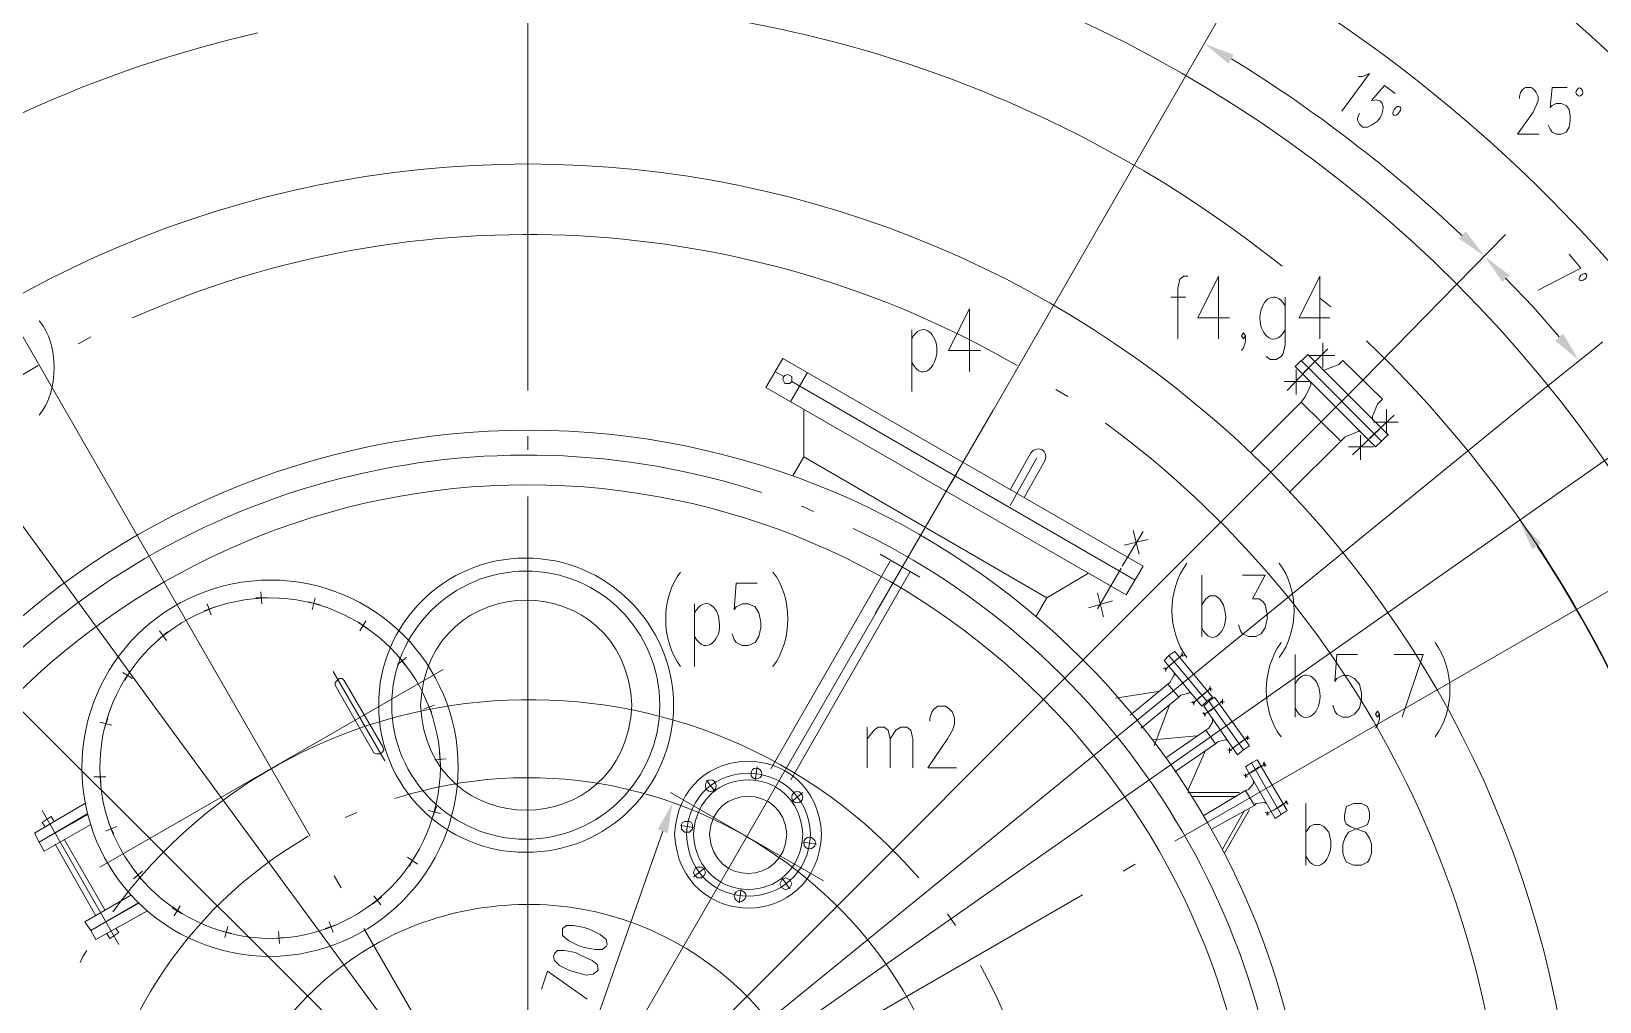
# Model space of a CAD drawing. Header units: millimetres. Extents: x 0 to 1648, y 27 to 2331.
# Drawn here: x 316.4 to 600.8, y 369.5 to 545.4 of the extents above; entities that cross this region are included whole.
import ezdxf

# ---------------------------------------------------------------- set-up
doc = ezdxf.new("R2010")
doc.units = ezdxf.units.MM
doc.layers.add('1', color=7, linetype='Continuous')

msp = doc.modelspace()

# ---------------------------------------------------------------- hatches: boundary and pattern name
h = msp.add_hatch(color=0)
h.dxf.hatch_style = 2
h.paths.add_polyline_path([(533.52, 539.511732), (534.42, 541.131732), (529.2, 543.111732)])
h = msp.add_hatch(color=0)
h.dxf.hatch_style = 2
h.paths.add_polyline_path([(576.54, 509.091732), (575.28, 507.831732), (579.96, 504.591732)])
h = msp.add_hatch(color=0)
h.dxf.hatch_style = 2
h.paths.add_polyline_path([(583.2, 499.911732), (584.46, 501.171732), (579.96, 504.591732)])
h = msp.add_hatch(color=0)
h.dxf.hatch_style = 2
h.paths.add_polyline_path([(594.18, 490.551732), (592.74, 489.291732), (597.06, 485.691732)])
h = msp.add_hatch(color=0)
h.dxf.hatch_style = 2
h.paths.add_polyline_path([(588.6, 451.491732), (590.22, 452.571732), (586.26, 456.711732)])
h = msp.add_hatch(color=0)
h.dxf.hatch_style = 2
h.paths.add_polyline_path([(430.02, 400.731732), (431.82, 400.011732), (432.72, 405.591732)])

# ---------------------------------------------------------------- linework, layer by layer
at = {"layer": '1', "color": 0, "lineweight": 5}
for points in [[(406.44, 610.071732), (406.44, 480.291732)], [(488.34, 472.371732), (532.62, 549.231732)], [(406.44, 330.711732), (340.02, 421.251732), (315.18, 455.271732), (248.76, 545.991732)], [(557.1, 537.171732), (557.82, 537.171732), (559.08, 537.711732), (554.04, 530.871732)], [(586.26, 533.211732), (586.26, 533.571732), (586.44, 534.291732), (586.8, 534.831732), (587.34, 535.191732), (588.42, 535.191732), (588.96, 534.831732), (589.32, 534.291732), (589.68, 533.571732), (589.68, 532.851732), (589.32, 531.951732), (588.78, 530.691732), (585.9, 526.731732), (589.86, 526.731732)], [(594.9, 535.191732), (592.2, 535.191732), (591.84, 531.591732), (592.2, 531.951732), (592.92, 532.311732), (593.82, 532.311732), (594.72, 531.951732), (595.26, 531.231732), (595.44, 529.971732), (595.44, 529.071732), (595.26, 527.991732), (594.72, 527.091732), (593.82, 526.731732), (592.92, 526.731732), (592.2, 527.091732), (591.84, 527.631732), (591.48, 528.351732)], [(229.5, 507.111732), (406.44, 330.711732)], [(574.92, 499.551732), (583.74, 508.551732)], [(574.92, 499.551732), (583.74, 508.551732)], [(367.02, 399.471732), (305.64, 506.031732)], [(589.68, 498.471732), (597.42, 502.431732), (595.26, 504.951732)], [(526.14, 500.991732), (525.42, 500.991732), (524.7, 500.451732), (524.34, 498.831732), (524.34, 489.651732)], [(531.72, 500.991732), (527.94, 493.431732), (533.7, 493.431732)], [(531.72, 500.991732), (531.72, 489.651732)], [(550.08, 500.991732), (546.3, 493.431732), (551.88, 493.431732)], [(550.08, 500.991732), (550.08, 489.651732)], [(593.46, 490.011732), (588.78, 495.411732), (583.74, 500.631732)], [(406.44, 330.711732), (557.82, 482.091732), (574.92, 499.551732)], [(486.54, 495.051732), (482.76, 487.491732), (488.52, 487.491732)], [(486.54, 495.051732), (486.54, 483.711732)], [(523.08, 497.211732), (525.78, 497.211732)], [(543.78, 497.211732), (543.78, 488.571732), (543.42, 486.951732), (543.06, 486.411732), (542.16, 485.871732), (541.08, 485.871732), (540.36, 486.411732)], [(552.06, 495.411732), (551.16, 496.131732), (550.08, 497.031732)], [(327.24, 490.011732), (325.26, 488.931732), (324.9, 488.751732)], [(476.1, 491.271732), (476.1, 480.111732)], [(536.58, 490.191732), (536.22, 489.651732), (535.86, 490.191732), (536.22, 490.731732), (536.58, 490.191732), (536.58, 489.111732), (536.22, 488.031732), (535.86, 487.491732)], [(546.84, 485.691732), (547.92, 486.771732)], [(551.52, 487.851732), (547.2, 483.531732)], [(547.92, 486.771732), (562.5, 472.191732)], [(552.78, 486.591732), (548.28, 486.591732)], [(550.62, 484.431732), (550.62, 488.931732)], [(591.48, 481.191732), (601.38, 489.111732)], [(452.7, 486.051732), (449.64, 480.831732)], [(452.88, 482.811732), (451.26, 483.711732)], [(514.98, 443.211732), (518.04, 448.431732), (452.7, 486.051732)], [(457.2, 483.531732), (454.14, 478.311732)], [(544.14, 480.291732), (548.82, 485.151732)], [(546.66, 485.691732), (545.58, 484.611732)], [(545.58, 484.611732), (560.16, 470.031732)], [(545.76, 479.571732), (545.76, 484.071732)], [(561.24, 471.111732), (546.66, 485.691732)], [(550.62, 484.071732), (550.8, 483.891732), (551.16, 484.071732)], [(554.22, 485.691732), (553.5, 484.971732), (551.16, 484.071732)], [(561.42, 478.671732), (554.22, 485.691732)], [(406.44, 330.531732), (591.48, 481.191732)], [(449.64, 480.831732), (514.98, 443.211732)], [(454.32, 482.271732), (454.32, 482.811732), (453.96, 482.991732), (453.6, 483.171732), (453.06, 482.991732), (452.88, 482.811732), (452.7, 482.271732), (452.88, 481.911732), (453.06, 481.551732), (453.6, 481.551732), (453.96, 481.551732), (454.32, 481.911732), (454.32, 482.271732)], [(516.6, 445.911732), (454.32, 481.911732)], [(548.1, 481.911732), (543.6, 481.911732)], [(548.46, 481.191732), (547.38, 479.031732), (546.66, 478.131732)], [(548.46, 481.191732), (548.46, 481.551732), (548.28, 481.911732)], [(504.36, 479.211732), (502.2, 480.471732)], [(537.48, 468.951732), (546.66, 478.131732)], [(553.86, 471.111732), (546.66, 478.131732)], [(561.42, 478.671732), (560.52, 477.771732), (559.62, 475.611732)], [(406.44, 330.711732), (612.72, 475.251732)], [(456.48, 468.231732), (456.48, 476.871732)], [(469.44, 439.791732), (490.86, 476.691732)], [(563.58, 475.791732), (559.08, 471.651732)], [(559.62, 475.611732), (559.62, 475.251732), (559.62, 474.891732)], [(562.14, 472.371732), (562.14, 476.871732)], [(557.46, 472.731732), (557.1, 472.911732), (556.74, 472.731732), (554.58, 471.831732), (553.86, 471.111732)], [(556.02, 468.591732), (560.88, 473.271732)], [(557.46, 467.691732), (557.46, 472.191732)], [(564.3, 474.531732), (559.8, 474.531732)], [(562.32, 472.191732), (561.24, 471.111732)], [(406.44, 472.011732), (406.44, 469.491732)], [(544.5, 461.751732), (553.86, 471.111732)], [(559.8, 470.031732), (555.3, 470.031732)], [(560.16, 470.031732), (561.24, 471.111732)], [(454.5, 464.811732), (456.48, 468.231732)], [(500.58, 442.671732), (456.48, 468.231732), (500.58, 442.671732)], [(497.7, 468.951732), (493.92, 462.291732)], [(498.78, 468.051732), (493.92, 459.411732)], [(500.22, 467.511732), (496.44, 460.851732)], [(482.94, 463.011732), (484.2, 465.171732)], [(406.44, 461.031732), (406.44, 331.431732)], [(458.28, 458.331732), (456.3, 459.231732), (456.12, 459.231732)], [(394.56, 310.011732), (478.62, 455.631732)], [(523.8, 398.571732), (624.6, 456.711732)], [(514.26, 448.431732), (518.04, 454.731732)], [(514.62, 452.211732), (518.94, 453.291732)], [(516.24, 454.911732), (517.32, 450.591732)], [(450.54, 411.711732), (472.14, 449.331732)], [(477.54, 446.451732), (470.34, 450.591732)], [(454.14, 409.731732), (475.74, 447.351732)], [(500.58, 442.671732), (508.14, 447.171732)], [(509.76, 440.691732), (514.08, 448.071732)], [(528.66, 446.811732), (528.66, 435.651732)], [(536.04, 446.811732), (540.18, 446.811732), (537.84, 442.491732), (539.1, 442.491732), (539.82, 441.951732), (540.18, 441.411732), (540.54, 439.791732), (540.54, 438.891732), (540.18, 437.271732), (539.46, 436.191732), (538.38, 435.651732), (537.12, 435.651732), (536.04, 436.191732), (535.68, 436.731732), (535.32, 437.811732)], [(358.2, 441.591732), (358.02, 443.751732)], [(448.02, 445.371732), (444.24, 445.371732), (443.88, 440.511732), (444.24, 441.051732), (445.32, 441.591732), (446.4, 441.591732), (447.66, 441.051732), (448.38, 439.971732), (448.74, 438.351732), (448.74, 437.271732), (448.38, 435.651732), (447.66, 434.571732), (446.4, 434.031732), (445.32, 434.031732), (444.24, 434.571732), (443.88, 435.111732), (443.52, 436.191732)], [(347.76, 440.331732), (349.74, 441.051732)], [(349.02, 439.611732), (348.3, 441.591732)], [(357.12, 442.671732), (359.28, 442.671732)], [(366.66, 441.951732), (368.82, 441.411732)], [(367.38, 440.511732), (367.92, 442.671732)], [(436.68, 441.591732), (436.68, 430.251732)], [(498.6, 439.251732), (500.58, 442.671732)], [(508.14, 440.871732), (512.46, 442.131732)], [(509.76, 443.571732), (510.84, 439.251732)], [(375.66, 438.351732), (377.46, 437.091732)], [(376.02, 436.731732), (377.1, 438.531732)], [(339.48, 435.111732), (341.1, 436.551732)], [(340.92, 434.931732), (339.66, 436.731732)], [(530.64, 424.671732), (523.8, 432.951732), (522.72, 432.231732)], [(525.24, 432.411732), (522.9, 430.431732)], [(525.6, 432.231732), (524.88, 432.411732)], [(525.06, 432.771732), (525.24, 432.051732)], [(545.58, 432.411732), (545.58, 421.071732)], [(556.92, 432.411732), (553.14, 432.411732), (552.78, 427.551732), (553.14, 428.091732), (554.22, 428.631732), (555.3, 428.631732), (556.38, 428.091732), (557.28, 427.011732), (557.64, 425.391732), (557.64, 424.311732), (557.28, 422.691732), (556.38, 421.611732), (555.3, 421.071732), (554.22, 421.071732), (553.14, 421.611732), (552.78, 422.151732), (552.42, 423.231732)], [(565.02, 421.071732), (568.8, 432.411732), (563.58, 432.411732)], [(328.86, 393.891732), (391.14, 429.711732)], [(333.36, 427.731732), (334.44, 429.531732)], [(382.86, 430.611732), (384.48, 431.871732)], [(383.04, 432.051732), (384.3, 430.431732)], [(522.36, 429.711732), (521.64, 429.891732)], [(522.72, 432.231732), (521.82, 431.331732)], [(521.82, 431.331732), (528.66, 423.051732)], [(522, 429.711732), (524.34, 431.691732)], [(522, 430.071732), (522.18, 429.351732)], [(529.56, 423.951732), (522.72, 432.231732)], [(334.8, 428.091732), (333, 429.171732)], [(371.16, 429.351732), (380.52, 413.151732)], [(373.14, 427.731732), (372.78, 428.091732), (372.24, 428.091732), (371.88, 427.731732), (371.52, 427.371732), (371.52, 426.831732)], [(371.52, 426.831732), (378.54, 414.591732)], [(380.16, 415.671732), (373.14, 427.731732)], [(524.52, 424.671732), (522.54, 427.011732), (515.7, 421.431732)], [(522.54, 427.011732), (522.9, 427.371732)], [(522.9, 427.371732), (523.62, 428.631732), (523.8, 428.811732), (523.62, 428.991732)], [(530.1, 426.651732), (530.28, 425.751732)], [(388.08, 423.951732), (388.98, 421.971732)], [(521.1, 425.751732), (513, 424.491732)], [(517.68, 419.091732), (524.52, 424.671732)], [(524.52, 424.671732), (524.88, 425.031732)], [(524.88, 425.031732), (526.32, 425.391732)], [(526.68, 425.391732), (526.5, 425.571732), (526.32, 425.391732)], [(527.4, 423.591732), (526.68, 423.771732)], [(527.04, 423.591732), (529.38, 425.571732)], [(527.04, 423.951732), (527.22, 423.231732)], [(530.28, 426.291732), (527.94, 424.311732)], [(528.66, 423.051732), (529.56, 423.951732)], [(529.92, 423.951732), (529.02, 423.051732)], [(530.64, 424.671732), (529.56, 423.951732)], [(530.64, 426.111732), (529.92, 426.291732)], [(529.92, 423.951732), (531, 424.671732), (537.3, 415.851732)], [(536.22, 415.131732), (529.92, 423.951732)], [(532.44, 423.951732), (530.1, 422.151732)], [(532.8, 423.771732), (532.08, 423.951732)], [(532.44, 424.311732), (532.44, 423.411732)], [(329.58, 418.731732), (330.3, 420.891732)], [(387.54, 422.511732), (389.52, 423.231732)], [(479.34, 420.351732), (479.34, 420.891732), (479.7, 421.971732), (480.06, 422.511732), (480.78, 423.051732), (482.22, 423.051732), (482.94, 422.511732), (483.48, 421.971732), (483.84, 420.891732), (483.84, 419.811732), (483.48, 418.731732), (482.58, 417.111732), (478.98, 411.891732), (484.2, 411.891732)], [(522.9, 423.411732), (520.02, 415.851732)], [(529.38, 421.431732), (528.84, 421.791732)], [(529.02, 423.051732), (535.14, 414.231732)], [(529.02, 421.971732), (529.2, 421.251732)], [(529.2, 421.611732), (531.54, 423.231732)], [(560.88, 421.611732), (560.52, 421.071732), (560.16, 421.611732), (560.52, 422.151732), (560.88, 421.611732), (560.88, 420.711732), (560.52, 419.631732), (560.16, 419.091732)], [(331.02, 419.631732), (328.86, 420.171732)], [(468, 419.271732), (468, 411.891732)], [(468, 417.111732), (469.26, 418.731732), (469.98, 419.271732), (471.06, 419.271732), (471.78, 418.731732), (472.14, 417.111732), (472.14, 411.891732)], [(472.14, 417.111732), (473.22, 418.731732), (474.12, 419.271732), (475.2, 419.271732), (475.92, 418.731732), (476.28, 417.111732), (476.28, 411.891732)], [(522.18, 413.691732), (529.38, 418.731732), (531.18, 416.211732)], [(529.38, 418.731732), (529.92, 419.091732)], [(529.92, 419.091732), (530.64, 420.171732)], [(530.64, 420.171732), (530.64, 420.531732), (530.64, 420.711732)], [(378.54, 414.591732), (379.08, 414.411732), (379.62, 414.411732), (379.98, 414.591732), (380.34, 415.131732), (380.16, 415.671732)], [(527.76, 417.651732), (519.84, 416.931732)], [(523.8, 411.171732), (531.18, 416.211732)], [(531.18, 416.211732), (531.54, 416.571732)], [(531.54, 416.571732), (532.98, 416.931732)], [(533.34, 416.751732), (533.16, 416.931732), (532.98, 416.931732)], [(533.7, 414.951732), (536.04, 416.751732)], [(533.7, 415.491732), (533.7, 414.591732)], [(537.12, 417.471732), (534.6, 415.671732)], [(537.3, 415.851732), (536.22, 415.131732)], [(537.3, 417.111732), (536.58, 417.471732)], [(536.94, 417.651732), (536.94, 416.931732)], [(389.52, 413.331732), (391.68, 413.511732)], [(390.42, 414.591732), (390.6, 412.431732)], [(529.38, 415.131732), (526.14, 407.751732)], [(534.06, 414.951732), (533.34, 415.131732)], [(535.14, 414.231732), (536.22, 415.131732)], [(537.66, 412.791732), (536.58, 412.071732)], [(540.18, 412.611732), (537.48, 410.991732)], [(537.66, 412.791732), (538.74, 413.331732)], [(543.06, 403.431732), (537.66, 412.791732)], [(538.74, 413.331732), (544.14, 404.151732)], [(540.36, 412.251732), (539.82, 412.791732)], [(540, 412.971732), (540, 412.071732)], [(329.94, 410.271732), (327.78, 410.271732)], [(329.04, 409.191732), (328.86, 411.351732)], [(440.46, 407.571732), (438.84, 409.551732)], [(447.66, 409.551732), (448.02, 412.071732)], [(536.94, 410.271732), (536.22, 410.631732)], [(536.58, 410.451732), (539.1, 412.071732)], [(536.58, 412.071732), (541.98, 402.711732)], [(536.58, 410.811732), (536.58, 410.091732)], [(538.02, 409.011732), (538.02, 409.191732), (538.02, 409.551732)], [(432.36, 407.391732), (460.08, 391.371732)], [(454.32, 405.771732), (456.3, 407.391732)], [(535.5, 407.391732), (526.14, 407.391732)], [(534.96, 406.671732), (526.86, 406.671732)], [(538.2, 405.051732), (536.58, 407.751732), (529.02, 403.251732)], [(536.58, 407.751732), (537.12, 407.931732)], [(537.12, 407.931732), (538.02, 409.011732)], [(326.16, 405.411732), (316.98, 400.011732), (317.88, 398.391732), (326.7, 403.611732)], [(332.28, 379.851732), (318.42, 404.151732)], [(388.44, 404.151732), (390.6, 403.611732)], [(389.88, 404.871732), (389.16, 402.891732)], [(530.46, 400.731732), (538.2, 405.051732)], [(536.4, 404.151732), (532.44, 397.131732)], [(537.3, 404.331732), (532.8, 396.411732)], [(538.2, 405.051732), (538.56, 405.411732)], [(538.56, 405.411732), (540, 405.591732)], [(540.36, 405.411732), (540.18, 405.591732), (540, 405.591732)], [(540.54, 403.611732), (543.24, 405.051732)], [(540.54, 403.971732), (540.54, 403.251732)], [(544.14, 405.771732), (541.62, 404.151732)], [(544.14, 404.151732), (543.06, 403.431732)], [(544.32, 405.411732), (543.78, 405.771732)], [(543.96, 405.951732), (544.14, 405.231732)], [(547.56, 405.411732), (547.56, 394.251732)], [(326.7, 403.431732), (317.88, 398.391732), (318.78, 396.771732), (327.24, 401.631732)], [(318.96, 401.271732), (318.42, 401.991732), (320.04, 403.071732), (320.58, 402.171732)], [(331.92, 401.271732), (329.94, 400.371732)], [(331.38, 399.831732), (330.48, 401.811732)], [(375.48, 403.791732), (373.32, 402.891732)], [(436.5, 401.091732), (434.16, 401.451732)], [(436.32, 401.271732), (436.32, 401.631732), (436.14, 401.991732), (435.78, 402.171732), (435.24, 402.171732), (434.88, 402.171732), (434.52, 401.991732), (434.34, 401.631732), (434.34, 401.271732), (434.34, 400.731732), (434.52, 400.551732), (434.88, 400.191732), (435.24, 400.191732), (435.78, 400.191732), (436.14, 400.551732), (436.32, 400.731732), (436.32, 401.271732)], [(540.9, 403.431732), (540.18, 403.791732)], [(541.98, 402.711732), (543.06, 403.431732)], [(329.76, 386.151732), (322.38, 398.931732)], [(381.96, 261.051732), (430.92, 400.371732)], [(456.3, 398.391732), (458.82, 398.031732)], [(328.14, 385.071732), (320.76, 398.031732)], [(384.66, 395.691732), (386.46, 394.431732)], [(386.1, 396.051732), (385.02, 394.071732)], [(336.6, 393.171732), (334.98, 391.731732)], [(336.42, 391.551732), (335.16, 393.351732)], [(438.66, 392.991732), (438.48, 393.351732), (438.3, 393.711732), (437.94, 393.891732), (437.58, 393.891732), (437.22, 393.891732), (436.86, 393.711732), (436.68, 393.351732), (436.5, 392.991732), (436.68, 392.451732), (436.86, 392.271732), (437.22, 391.911732), (437.58, 391.911732), (437.94, 391.911732), (438.3, 392.271732), (438.48, 392.451732), (438.66, 392.991732)], [(438.48, 393.711732), (436.5, 392.091732)], [(514.44, 393.171732), (516.6, 394.431732)], [(372.6, 390.111732), (371.34, 392.271732)], [(445.14, 389.931732), (444.78, 387.411732)], [(454.32, 390.831732), (454.14, 391.191732), (453.96, 391.551732), (453.6, 391.731732), (453.24, 391.911732), (452.88, 391.731732), (452.52, 391.551732), (452.34, 391.191732), (452.16, 390.831732), (452.34, 390.471732), (452.52, 390.111732), (452.88, 389.931732), (453.24, 389.751732), (453.6, 389.931732), (453.96, 390.111732), (454.14, 390.471732), (454.32, 390.831732)], [(452.52, 391.911732), (453.96, 389.931732)], [(335.88, 387.411732), (327.24, 382.371732), (326.16, 383.991732), (334.62, 388.851732)], [(337.5, 385.971732), (328.14, 380.751732), (327.24, 382.371732), (336.06, 387.411732)], [(343.44, 386.871732), (342.36, 385.071732)], [(379.98, 388.491732), (378.36, 387.231732)], [(378.54, 388.671732), (379.8, 387.051732)], [(406.44, 330.711732), (507.06, 388.851732)], [(343.8, 385.431732), (342, 386.511732)], [(370.44, 383.991732), (371.16, 382.011732)], [(484.02, 383.271732), (482.58, 385.431732)], [(330.12, 381.831732), (330.66, 380.931732), (332.28, 382.011732), (331.74, 382.731732)], [(352.8, 381.831732), (350.64, 382.371732)], [(352.08, 383.091732), (351.54, 381.111732)], [(362.34, 381.111732), (360.18, 380.931732)], [(361.26, 382.191732), (361.44, 380.031732)], [(371.88, 383.451732), (369.72, 382.731732)], [(460.98, 237.111732), (376.74, 382.731732)], [(412.74, 382.191732), (412.74, 381.471732), (413.82, 380.571732), (415.62, 379.671732), (416.7, 379.311732), (418.68, 378.951732), (419.94, 378.951732), (420.66, 379.491732), (420.84, 379.851732), (420.66, 380.751732), (419.58, 381.651732), (417.78, 382.551732), (416.7, 382.911732), (414.72, 383.271732), (413.46, 383.271732), (412.74, 382.731732), (412.74, 382.191732)], [(326.52, 378.771732), (325.8, 377.691732), (325.26, 376.611732)], [(411.12, 377.691732), (411.3, 376.971732), (412.2, 376.071732), (414, 375.171732), (415.08, 374.811732), (417.06, 374.271732), (418.32, 374.451732), (419.04, 374.991732), (419.22, 375.351732), (419.04, 376.251732), (418.14, 376.971732), (416.16, 377.871732), (415.08, 378.411732), (413.1, 378.771732), (411.84, 378.771732), (411.3, 378.231732), (411.12, 377.691732)], [(417.24, 369.951732), (410.04, 374.991732), (408.96, 371.751732)]]:
    msp.add_lwpolyline(points, dxfattribs=at)
for points in [[(651.6, 481.911732), (628.02, 519.891732), (595.62, 552.291732), (557.64, 575.691732)], [(543.24, 502.791732), (496.8, 539.871732), (436.5, 556.611732), (377.46, 548.691732)], [(615.6, 487.491732), (596.34, 513.411732), (571.86, 535.551732), (544.5, 552.831732)], [(357.48, 545.091732), (299.34, 531.771732), (248.94, 495.411732), (218.16, 444.291732)], [(575.82, 508.371732), (563.04, 520.431732), (549, 531.231732), (534.06, 540.411732)], [(495.18, 484.791732), (446.4, 513.051732), (386.28, 516.291732), (334.8, 493.431732)], [(317.88, 492.891732), (321.48, 488.571732), (321.48, 480.291732), (317.88, 475.791732)], [(626.04, 331.071732), (626.04, 390.831732), (601.56, 448.071732), (558.54, 489.291732)], [(317.7, 484.791732), (268.56, 456.711732), (235.98, 406.311732), (229.86, 350.151732)], [(448.92, 461.751732), (398.52, 478.311732), (342.9, 464.091732), (306.54, 425.571732)], [(583.92, 331.071732), (584.1, 387.411732), (556.74, 441.051732), (511.2, 474.351732)], [(500.22, 467.511732), (501.12, 469.311732), (498.78, 470.571732), (497.7, 468.951732)], [(543.96, 331.071732), (543.96, 383.811732), (513.18, 432.771732), (465.48, 455.271732)], [(626.04, 336.291732), (624.96, 377.331732), (612.18, 417.831732), (589.5, 452.031732)], [(434.16, 447.351732), (430.56, 442.851732), (430.56, 434.931732), (434.16, 430.251732)], [(450.9, 447.351732), (454.5, 442.851732), (454.5, 434.931732), (450.9, 430.251732)], [(525.96, 448.971732), (522.36, 444.111732), (522.36, 436.731732), (525.96, 431.871732)], [(542.7, 448.971732), (546.3, 444.291732), (546.3, 436.551732), (542.7, 431.871732)], [(477.36, 391.911732), (437.94, 437.451732), (366.66, 434.391732), (331.2, 385.791732)], [(543.06, 434.571732), (539.46, 429.531732), (539.46, 422.331732), (543.06, 417.471732)], [(570.96, 434.571732), (574.56, 429.711732), (574.56, 422.151732), (570.96, 417.471732)], [(485.82, 330.711732), (485.64, 384.531732), (433.62, 422.511732), (382.32, 406.311732)], [(366.66, 399.471732), (320.04, 372.471732), (313.2, 308.391732), (352.98, 272.031732)], [(487.8, 284.271732), (504, 312.351732), (504.36, 347.811732), (488.52, 376.071732)]]:
    msp.add_open_spline(points, degree=3, dxfattribs=at)
for points, knots in [([(644.76, 331.071732), (644.4, 462.831732), (538.2, 569.211732), (406.44, 569.391732), (274.68, 569.211732), (168.3, 462.831732), (168.12, 331.071732), (168.3, 199.311732), (274.5, 93.111732), (406.44, 92.751732), (538.2, 93.111732), (644.4, 199.131732), (644.76, 331.071732)], [0, 0, 0, 0, 1, 1, 1, 2, 2, 2, 3, 3, 3, 4, 4, 4, 4]), ([(563.76, 534.111732), (563.76, 534.111732), (561.78, 535.551732), (561.78, 535.551732), (561.78, 535.551732), (559.44, 532.851732), (559.44, 532.851732), (562.14, 533.571732), (561.96, 530.511732), (560.52, 529.071732), (560.52, 529.071732), (559.44, 528.351732), (559.44, 528.351732), (559.44, 528.351732), (558.72, 527.991732), (558.72, 527.991732), (558.72, 527.991732), (557.82, 527.991732), (557.82, 527.991732), (557.82, 527.991732), (557.28, 528.531732), (557.28, 528.531732), (557.28, 528.531732), (556.92, 529.251732), (556.92, 529.251732), (556.92, 529.251732), (556.92, 529.611732), (556.92, 529.611732), (556.92, 529.611732), (557.28, 530.511732), (557.28, 530.511732)], [0, 0, 0, 0, 1, 1, 1, 2, 2, 2, 3, 3, 3, 4, 4, 4, 5, 5, 5, 6, 6, 6, 7, 7, 7, 8, 8, 8, 9, 9, 9, 10, 10, 10, 10]), ([(597.78, 534.291732), (597.6, 535.371732), (596.7, 535.371732), (596.52, 534.291732), (596.7, 533.391732), (597.6, 533.391732), (597.78, 534.291732)], [0, 0, 0, 0, 1, 1, 1, 2, 2, 2, 2]), ([(563.58, 531.231732), (562.86, 530.151732), (563.76, 529.611732), (564.48, 530.691732), (565.2, 531.591732), (564.3, 532.311732), (563.58, 531.231732)], [0, 0, 0, 0, 1, 1, 1, 2, 2, 2, 2]), ([(596.7, 331.071732), (596.52, 436.371732), (511.74, 521.151732), (406.44, 521.331732), (301.14, 521.151732), (216.36, 436.371732), (216.18, 331.071732), (216.18, 225.771732), (301.14, 140.991732), (406.44, 140.811732), (511.56, 140.991732), (596.52, 225.771732), (596.7, 331.071732)], [0, 0, 0, 0, 1, 1, 1, 2, 2, 2, 3, 3, 3, 4, 4, 4, 4]), ([(598.14, 500.451732), (598.86, 501.171732), (598.32, 501.891732), (597.42, 501.171732), (596.7, 500.271732), (597.24, 499.911732), (598.14, 500.451732)], [0, 0, 0, 0, 1, 1, 1, 2, 2, 2, 2]), ([(543.78, 495.591732), (541.98, 498.831732), (539.46, 496.671732), (539.28, 493.971732), (538.74, 491.091732), (541.62, 487.311732), (543.78, 491.271732)], [0, 0, 0, 0, 1, 1, 1, 2, 2, 2, 2]), ([(476.1, 489.651732), (477.72, 492.891732), (480.42, 490.911732), (480.6, 488.031732), (480.96, 485.151732), (478.26, 481.371732), (476.1, 485.331732)], [0, 0, 0, 0, 1, 1, 1, 2, 2, 2, 2]), ([(548.64, 331.071732), (548.46, 409.731732), (485.28, 472.911732), (406.62, 473.091732), (328.14, 472.911732), (264.6, 409.551732), (264.6, 331.071732), (264.6, 252.591732), (328.14, 189.051732), (406.62, 189.051732), (485.28, 189.231732), (548.46, 252.411732), (548.64, 331.071732)], [0, 0, 0, 0, 1, 1, 1, 2, 2, 2, 3, 3, 3, 4, 4, 4, 4]), ([(538.56, 331.071732), (538.2, 404.151732), (479.52, 463.011732), (406.44, 463.191732), (333.36, 463.011732), (274.5, 404.151732), (274.32, 331.071732), (274.5, 257.991732), (333.18, 199.131732), (406.44, 198.951732), (479.52, 199.131732), (538.2, 257.991732), (538.56, 331.071732)], [0, 0, 0, 0, 1, 1, 1, 2, 2, 2, 3, 3, 3, 4, 4, 4, 4]), ([(432.9, 423.231732), (432.9, 437.811732), (420.66, 450.051732), (406.08, 449.871732), (391.5, 450.051732), (379.26, 437.811732), (379.44, 423.231732), (379.26, 408.651732), (391.5, 396.411732), (406.08, 396.591732), (420.84, 396.411732), (432.9, 408.471732), (432.9, 423.231732)], [0, 0, 0, 0, 1, 1, 1, 2, 2, 2, 3, 3, 3, 4, 4, 4, 4]), ([(430.38, 423.231732), (430.38, 436.731732), (419.58, 447.531732), (406.08, 447.531732), (392.76, 447.531732), (381.78, 436.551732), (381.78, 423.231732), (381.78, 409.911732), (392.76, 398.931732), (406.08, 398.931732), (419.58, 398.931732), (430.38, 409.911732), (430.38, 423.231732)], [0, 0, 0, 0, 1, 1, 1, 2, 2, 2, 3, 3, 3, 4, 4, 4, 4]), ([(425.34, 423.231732), (424.08, 448.611732), (388.26, 448.611732), (387, 423.231732), (388.26, 397.851732), (424.08, 397.851732), (425.34, 423.231732)], [0, 0, 0, 0, 1, 1, 1, 2, 2, 2, 2]), ([(393.84, 411.891732), (393.84, 430.791732), (378.54, 445.911732), (359.82, 445.911732), (340.92, 445.911732), (325.62, 430.791732), (325.62, 411.891732), (325.62, 392.991732), (340.74, 377.691732), (359.82, 377.691732), (378.54, 377.871732), (393.66, 392.991732), (393.84, 411.891732)], [0, 0, 0, 0, 1, 1, 1, 2, 2, 2, 3, 3, 3, 4, 4, 4, 4]), ([(390.6, 411.891732), (390.6, 428.811732), (376.74, 442.671732), (359.82, 442.671732), (342.72, 442.671732), (328.86, 428.811732), (328.86, 411.891732), (328.86, 394.791732), (342.72, 381.111732), (359.82, 380.931732), (376.74, 381.111732), (390.42, 394.791732), (390.6, 411.891732)], [0, 0, 0, 0, 1, 1, 1, 2, 2, 2, 3, 3, 3, 4, 4, 4, 4]), ([(436.68, 439.971732), (438.48, 443.211732), (441, 441.231732), (441.18, 438.351732), (441.72, 435.471732), (438.84, 431.871732), (436.68, 435.651732)], [0, 0, 0, 0, 1, 1, 1, 2, 2, 2, 2]), ([(528.66, 441.411732), (528.66, 441.411732), (529.38, 442.491732), (529.38, 442.491732), (529.38, 442.491732), (530.1, 443.031732), (530.1, 443.031732), (530.1, 443.031732), (531.18, 443.031732), (531.18, 443.031732), (531.18, 443.031732), (531.9, 442.491732), (531.9, 442.491732), (531.9, 442.491732), (532.62, 441.411732), (532.62, 441.411732), (532.62, 441.411732), (532.98, 439.791732), (532.98, 439.791732), (533.34, 436.551732), (530.46, 433.491732), (528.66, 437.271732)], [0, 0, 0, 0, 1, 1, 1, 2, 2, 2, 3, 3, 3, 4, 4, 4, 5, 5, 5, 6, 6, 6, 7, 7, 7, 7]), ([(545.58, 427.011732), (547.2, 430.251732), (549.9, 428.271732), (550.08, 425.391732), (550.44, 422.151732), (547.56, 418.911732), (545.58, 422.691732)], [0, 0, 0, 0, 1, 1, 1, 2, 2, 2, 2]), ([(459.72, 399.831732), (458.82, 417.471732), (433.98, 417.471732), (433.08, 399.831732), (433.98, 382.011732), (459, 382.011732), (459.72, 399.831732)], [0, 0, 0, 0, 1, 1, 1, 2, 2, 2, 2]), ([(457.74, 399.831732), (456.84, 414.591732), (435.96, 414.591732), (435.24, 399.831732), (435.78, 384.891732), (457.02, 384.891732), (457.74, 399.831732)], [0, 0, 0, 0, 1, 1, 1, 2, 2, 2, 2]), ([(456.3, 399.831732), (455.58, 412.971732), (437.22, 412.971732), (436.5, 399.831732), (437.22, 386.511732), (455.76, 386.511732), (456.3, 399.831732)], [0, 0, 0, 0, 1, 1, 1, 2, 2, 2, 2]), ([(440.64, 408.651732), (440.46, 410.091732), (438.66, 410.091732), (438.66, 408.651732), (438.66, 407.211732), (440.64, 407.211732), (440.64, 408.651732)], [0, 0, 0, 0, 1, 1, 1, 2, 2, 2, 2]), ([(448.92, 410.811732), (448.74, 412.251732), (446.94, 412.071732), (446.94, 410.811732), (446.76, 409.551732), (448.92, 409.551732), (448.92, 410.811732)], [0, 0, 0, 0, 1, 1, 1, 2, 2, 2, 2]), ([(453.42, 399.831732), (452.88, 409.011732), (439.92, 409.011732), (439.38, 399.831732), (439.92, 390.291732), (453.06, 390.471732), (453.42, 399.831732)], [0, 0, 0, 0, 1, 1, 1, 2, 2, 2, 2]), ([(456.3, 406.491732), (456.3, 407.931732), (454.32, 407.931732), (454.32, 406.491732), (454.32, 405.231732), (456.3, 405.231732), (456.3, 406.491732)], [0, 0, 0, 0, 1, 1, 1, 2, 2, 2, 2]), ([(556.2, 405.411732), (556.2, 405.411732), (554.94, 404.871732), (554.94, 404.871732), (553.68, 400.911732), (555.48, 401.451732), (558.36, 400.191732), (558.36, 400.191732), (559.08, 399.111732), (559.08, 399.111732), (559.08, 399.111732), (559.44, 398.031732), (559.44, 398.031732), (559.44, 398.031732), (559.44, 396.411732), (559.44, 396.411732), (559.44, 396.411732), (559.08, 395.331732), (559.08, 395.331732), (559.08, 395.331732), (558.72, 394.791732), (558.72, 394.791732), (558.72, 394.791732), (557.64, 394.251732), (557.64, 394.251732), (557.64, 394.251732), (556.2, 394.251732), (556.2, 394.251732), (556.2, 394.251732), (554.94, 394.791732), (554.94, 394.791732), (554.94, 394.791732), (554.58, 395.331732), (554.58, 395.331732), (554.58, 395.331732), (554.22, 396.411732), (554.22, 396.411732), (554.22, 396.411732), (554.22, 398.031732), (554.22, 398.031732), (554.22, 398.031732), (554.58, 399.111732), (554.58, 399.111732), (554.58, 399.111732), (555.3, 400.191732), (555.3, 400.191732), (555.3, 400.191732), (556.56, 400.731732), (556.56, 400.731732), (556.56, 400.731732), (558, 401.271732), (558, 401.271732), (558, 401.271732), (558.72, 401.631732), (558.72, 401.631732), (558.72, 401.631732), (559.08, 402.711732), (559.08, 402.711732), (559.08, 402.711732), (559.08, 403.791732), (559.08, 403.791732), (559.08, 403.791732), (558.72, 404.871732), (558.72, 404.871732), (558.72, 404.871732), (557.64, 405.411732), (557.64, 405.411732), (557.64, 405.411732), (556.2, 405.411732), (556.2, 405.411732)], [0, 0, 0, 0, 1, 1, 1, 2, 2, 2, 3, 3, 3, 4, 4, 4, 5, 5, 5, 6, 6, 6, 7, 7, 7, 8, 8, 8, 9, 9, 9, 10, 10, 10, 11, 11, 11, 12, 12, 12, 13, 13, 13, 14, 14, 14, 15, 15, 15, 16, 16, 16, 17, 17, 17, 18, 18, 18, 19, 19, 19, 20, 20, 20, 21, 21, 21, 22, 22, 22, 23, 23, 23, 23]), ([(547.56, 400.191732), (547.56, 400.191732), (548.28, 401.271732), (548.28, 401.271732), (548.28, 401.271732), (549, 401.631732), (549, 401.631732), (549, 401.631732), (550.08, 401.631732), (550.08, 401.631732), (550.08, 401.631732), (550.8, 401.271732), (550.8, 401.271732), (550.8, 401.271732), (551.7, 400.191732), (551.7, 400.191732), (551.7, 400.191732), (552.06, 398.571732), (552.06, 398.571732), (552.42, 395.511732), (549.54, 391.911732), (547.56, 395.871732)], [0, 0, 0, 0, 1, 1, 1, 2, 2, 2, 3, 3, 3, 4, 4, 4, 5, 5, 5, 6, 6, 6, 7, 7, 7, 7]), ([(458.64, 398.211732), (458.46, 399.651732), (456.48, 399.651732), (456.48, 398.211732), (456.48, 396.951732), (458.46, 396.771732), (458.64, 398.211732)], [0, 0, 0, 0, 1, 1, 1, 2, 2, 2, 2]), ([(446.04, 388.671732), (445.86, 389.931732), (444.06, 389.931732), (443.88, 388.671732), (444.06, 387.231732), (445.68, 387.231732), (446.04, 388.671732)], [0, 0, 0, 0, 1, 1, 1, 2, 2, 2, 2]), ([(462.42, 331.071732), (462.42, 359.151732), (441.54, 382.911732), (413.64, 386.691732), (400.14, 388.311732), (386.46, 385.251732), (375.3, 377.691732), (370.08, 374.271732), (365.58, 369.951732), (361.98, 365.271732), (361.98, 365.271732), (359.82, 362.211732), (359.82, 362.211732), (359.82, 362.211732), (357.84, 359.151732), (357.84, 359.151732), (357.84, 359.151732), (356.04, 355.911732), (356.04, 355.911732), (356.04, 355.911732), (354.6, 352.491732), (354.6, 352.491732), (354.6, 352.491732), (353.34, 349.071732), (353.34, 349.071732), (353.34, 349.071732), (353.34, 348.891732), (353.34, 348.891732)], [0, 0, 0, 0, 1, 1, 1, 2, 2, 2, 3, 3, 3, 4, 4, 4, 5, 5, 5, 6, 6, 6, 7, 7, 7, 8, 8, 8, 9, 9, 9, 9])]:
    msp.add_open_spline(points, degree=3, knots=knots, dxfattribs=at)

doc.saveas('drawing.dxf')
